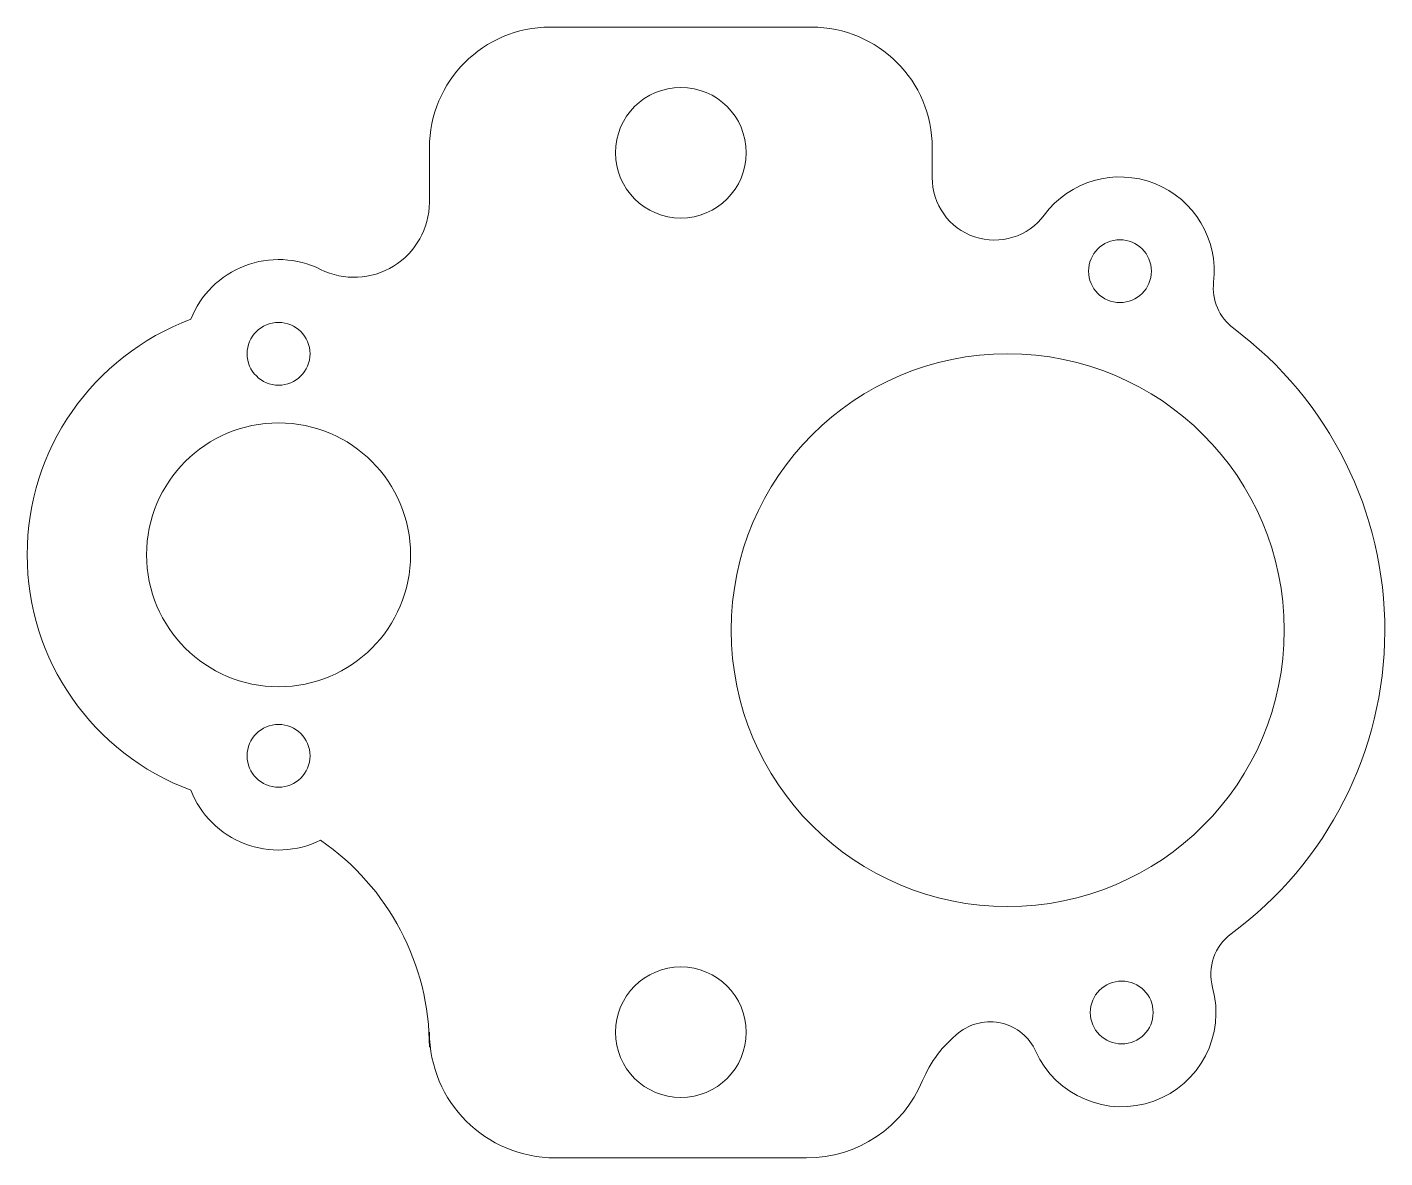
# Model space of a CAD drawing. Header units: millimetres. Extents: x 163.4 to 217.4, y 118.5 to 163.5.
import ezdxf

# ---------------------------------------------------------------- set-up
doc = ezdxf.new("R2010")
doc.units = ezdxf.units.MM
doc.layers.add('VISIBLE', color=7, linetype='Continuous', lineweight=0)

msp = doc.modelspace()

# ---------------------------------------------------------------- linework, layer by layer
at = {"layer": 'VISIBLE'}
for p, q in [((184.196, 163.49), (194.596, 163.49)), ((179.396, 156.513), (179.396, 158.69)), ((199.396, 158.69), (199.396, 157.511)), ((179.396, 123.49), (179.396, 122.894)), ((194.396, 118.49), (184.396, 118.49))]:
    msp.add_line(p, q, dxfattribs=at)
for centre, radius in [((189.396, 158.49), 2.6), ((206.861, 153.778), 1.25), ((173.396, 150.49), 1.25), ((202.396, 139.49), 11), ((173.396, 142.49), 5.25), ((173.396, 134.49), 1.25), ((189.396, 123.49), 2.6), ((206.93, 124.274), 1.25)]:
    msp.add_circle(centre, radius, dxfattribs=at)
for centre, radius, start, end in [((184.196, 158.69), 4.8, 90, 180), ((194.596, 158.69), 4.8, 0, 90), ((201.865, 157.482), 2.469, 179.3209, 323.4506), ((206.861, 153.778), 3.75, 353.3045, 143.4506), ((176.399, 156.531), 2.997, 243.5715, 359.6416), ((173.396, 150.49), 3.75, 63.5715, 158.5539), ((212.572, 153.108), 2, 173.3045, 233.2317), ((173.396, 142.49), 10, 110.4284, 249.5716), ((202.396, 139.49), 15, 306.3587, 53.2317), ((173.396, 134.49), 3.75, 201.4461, 296.4285), ((169.396, 122.894), 10, 0, 55.4653), ((212.474, 125.799), 2, 126.3587, 195.3772), ((206.93, 124.274), 3.75, 204.3505, 15.3772), ((201.691, 121.903), 2, 24.3505, 128.6615), ((184.396, 123.49), 5, 180, 270), ((203.441, 119.717), 4.8, 128.6615, 157.36), ((194.396, 123.49), 5, 270, 337.36)]:
    msp.add_arc(centre, radius, start, end, dxfattribs=at)

doc.saveas('drawing.dxf')
